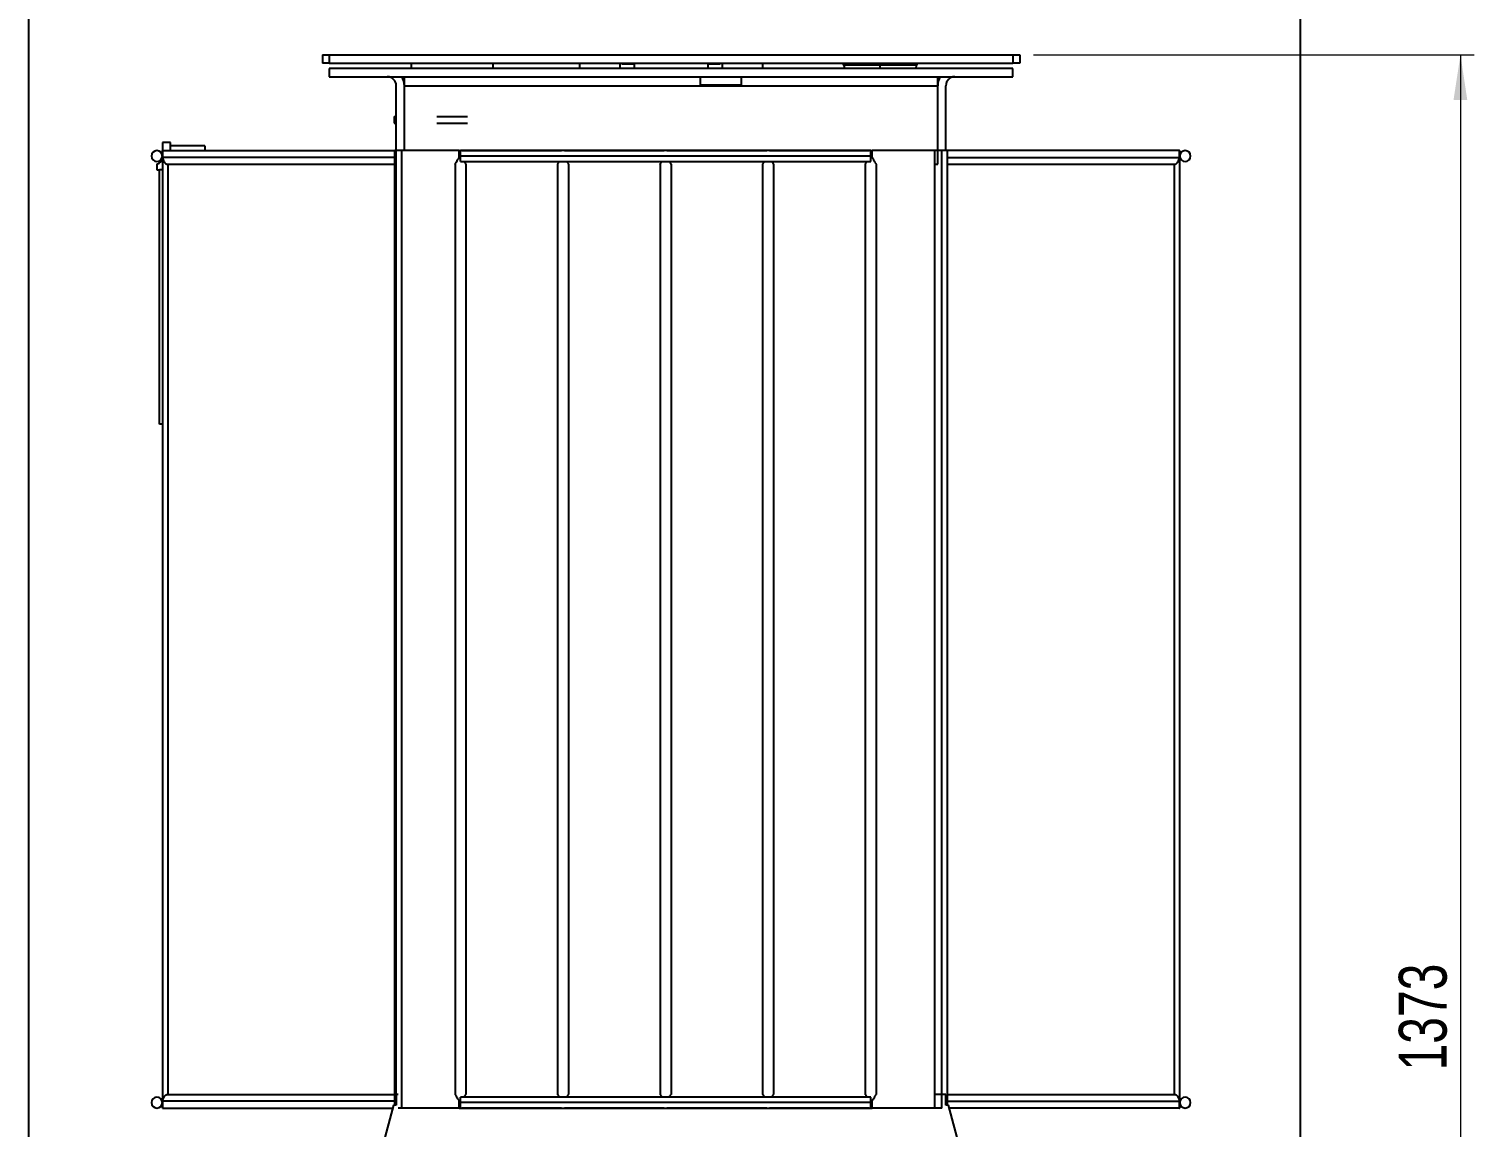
# Model space of a CAD drawing. Header units: millimetres. Extents: x -507 to 594, y -6 to 528.
# Drawn here: x 402.8 to 508.5, y 267.4 to 347.7 of the extents above; entities that cross this region are included whole.
import ezdxf

# ---------------------------------------------------------------- set-up
doc = ezdxf.new("R2010")
doc.units = ezdxf.units.MM
doc.layers.add('FORMAT', color=7, linetype='Continuous')
doc.styles.add('SLDTEXTSTYLE2', font='TXT', dxfattribs={"width": 0.75})
doc.dimstyles.new('SLDDIMSTYLE0', dxfattribs={"dimtxt": 3.5, "dimasz": 3.302, "dimexe": 0, "dimexo": 0.0625, "dimgap": 0.875, "dimtad": 1, "dimdec": 0, "dimlfac": 10, "dimrnd": 1e-09, "dimzin": 12, "dimdsep": 46, "dimtxsty": 'SLDTEXTSTYLE2', "dimsah": 1, "dimcen": 0.09, "dimadec": 0, "dimazin": 3, "dimtfac": 1, "dimtdec": 0, "dimtofl": 0, "dimtmove": 0, "dimatfit": 3, "dimfxl": 0, "dimfrac": 2, "dimtolj": 1, "dimtzin": 12, "dimarcsym": 0})

# ---------------------------------------------------------------- blocks, each defined once
blk = doc.blocks.new('_D_6')
at = {"layer": 'FORMAT'}
for p, q in [((402.85, 250.82), (402.85, 380.8)), ((495.85, 250.82), (495.85, 380.8)), ((402.85, 379.8), (495.85, 379.8))]:
    blk.add_line(p, q, dxfattribs=at)
for points in [[(402.85, 379.8), (406.15, 379.29), (406.15, 380.31)], [(495.85, 379.8), (492.54, 380.31), (492.54, 379.29)]]:
    blk.add_solid(points, dxfattribs=at)
at = {"layer": 'FORMAT', "char_height": 3.5, "attachment_point": 1, "style": 'SLDTEXTSTYLE2'}
for s, insert in [('930', (445.47, 389.87)), ('extérieur bac / external tank', (417.19, 384.31))]:
    blk.add_mtext(s, dxfattribs=dict(at, insert=insert))
blk = doc.blocks.new('_D_7')
at = {"color": 7, "linetype": 'Continuous', "lineweight": 0}
for p, q in [((476.31, 345.8), (508.54, 345.8)), ((507.54, 345.8), (507.54, 208.52)), ((492.45, 208.52), (508.54, 208.52))]:
    blk.add_line(p, q, dxfattribs=at)
at = {"color": 7, "linetype": 'Continuous', "lineweight": 18}
for points in [[(507.54, 345.8), (507.03, 342.5), (508.04, 342.5)], [(507.54, 208.52), (508.04, 211.82), (507.03, 211.82)]]:
    blk.add_solid(points, dxfattribs=at)
at = {"color": 7, "linetype": 'Continuous', "lineweight": 18, "insert": (503.03, 271.55), "char_height": 3.5, "attachment_point": 1, "rotation": 90, "style": 'SLDTEXTSTYLE2'}
blk.add_mtext('1373', dxfattribs=at)

msp = doc.modelspace()

# ---------------------------------------------------------------- linework, layer by layer
at = {"color": 7, "linetype": 'Continuous', "lineweight": 25}
for p, q in [((424.3082, 345.8025), (424.3082, 345.2025)), ((424.3082, 345.8025), (424.8082, 345.8025)), ((424.8082, 345.8025), (424.8082, 345.2025)), ((424.8082, 345.8025), (474.8082, 345.8025)), ((474.8082, 345.8025), (474.8082, 345.2025)), ((474.8082, 345.8025), (475.3082, 345.8025)), ((475.3082, 345.8025), (475.3082, 345.2025)), ((424.8082, 345.2025), (424.3082, 345.2025)), ((424.8082, 345.2025), (474.8082, 345.2025)), ((474.8082, 344.8025), (424.8082, 344.8025)), ((424.8082, 344.8025), (424.8082, 344.2025)), ((430.8082, 345.2025), (430.8082, 344.8025)), ((436.8082, 344.8025), (436.8082, 345.2025)), ((443.1082, 345.2025), (443.1082, 344.8025)), ((446.2069, 345.2025), (446.2069, 345.1525)), ((446.2069, 345.2025), (446.2069, 345.1525)), ((446.2069, 345.1525), (447.0976, 345.1525)), ((446.7016, 345.2025), (446.7016, 345.1525)), ((447.0976, 345.2025), (447.0976, 345.1525)), ((447.1082, 345.2025), (447.1082, 344.8025)), ((452.5082, 345.2025), (452.5082, 344.8025)), ((452.5187, 345.2025), (452.5187, 345.1525)), ((452.5187, 345.1525), (453.4094, 345.1525)), ((452.9147, 345.2025), (452.9147, 345.1525)), ((452.9147, 345.2025), (452.9147, 345.1525)), ((453.4094, 345.2025), (453.4094, 345.1525)), ((456.5082, 345.2025), (456.5082, 344.8025)), ((462.4477, 345.0488), (462.4861, 344.8025)), ((465.1681, 345.0488), (465.1082, 345.0488)), ((467.7302, 344.8025), (467.7686, 345.0488)), ((475.3082, 345.2025), (474.8082, 345.2025)), ((474.8082, 344.2025), (474.8082, 344.8025)), ((424.8082, 344.2025), (474.8082, 344.2025)), ((429.7082, 338.8025), (429.7082, 343.5525)), ((430.3082, 343.5525), (430.3082, 344.2025)), ((430.3082, 343.5525), (469.3082, 343.5525)), ((430.3082, 338.8025), (430.3082, 343.5525)), ((451.9582, 343.6025), (451.9582, 344.2025)), ((451.9582, 343.6025), (454.9582, 343.6025)), ((454.9582, 343.6025), (454.9582, 344.2025)), ((469.3082, 343.5525), (469.3082, 344.2025)), ((469.3082, 337.8025), (469.3082, 343.5525)), ((469.9082, 338.8025), (469.9082, 343.5525)), ((429.5582, 341.3025), (429.5582, 340.8025)), ((429.5582, 341.3025), (429.7082, 341.3025)), ((429.5582, 340.8025), (429.7082, 340.8025)), ((432.689, 341.3025), (433.8082, 341.3025)), ((432.689, 340.8025), (434.9273, 340.8025)), ((433.8082, 341.3025), (434.9273, 341.3025)), ((412.6082, 339.4025), (412.6082, 338.8025)), ((413.2082, 339.4025), (412.6082, 339.4025)), ((413.2082, 338.8025), (413.2082, 339.4025)), ((412.6082, 338.8025), (412.6082, 268.8025)), ((412.6082, 338.8025), (412.6209, 338.8025)), ((412.6209, 338.3025), (412.6209, 338.8025)), ((412.6209, 338.8025), (429.6082, 338.8025)), ((429.6082, 338.3025), (412.6209, 338.3025)), ((415.7082, 339.1525), (413.2082, 339.1525)), ((415.7082, 339.1525), (415.7082, 338.8025)), ((429.7082, 338.8025), (429.6082, 338.8025)), ((429.6082, 269.0025), (429.6082, 338.8025)), ((429.7082, 269.8025), (429.7082, 338.8025)), ((430.1082, 338.8025), (429.7082, 338.8025)), ((430.1082, 268.8025), (430.1082, 338.8025)), ((434.3082, 338.8025), (430.1082, 338.8025)), ((434.3082, 338.3025), (434.3082, 338.8025)), ((434.3082, 338.8025), (434.4082, 338.8025)), ((464.4082, 338.8025), (434.4082, 338.8025)), ((434.4082, 338.4025), (434.4082, 338.8025)), ((464.4082, 338.4025), (434.4082, 338.4025)), ((434.4082, 338.0025), (434.4082, 338.4025)), ((434.5082, 338.8025), (441.8082, 338.8025)), ((442.0082, 338.8025), (449.3082, 338.8025)), ((449.5082, 338.8025), (456.8082, 338.8025)), ((457.0082, 338.8025), (464.3082, 338.8025)), ((464.4082, 338.4025), (464.4082, 338.8025)), ((464.4082, 338.8025), (464.5082, 338.8025)), ((464.4082, 338.0025), (464.4082, 338.4025)), ((464.5082, 338.3025), (464.5082, 338.8025)), ((469.1082, 338.8025), (464.5082, 338.8025)), ((469.6082, 338.8025), (469.1082, 338.8025)), ((469.1082, 268.8025), (469.1082, 338.8025)), ((469.6082, 268.8025), (469.6082, 338.8025)), ((470.0082, 338.8025), (469.6082, 338.8025)), ((470.0082, 338.8025), (470.0082, 269.0025)), ((486.9955, 338.8025), (470.0082, 338.8025)), ((470.0082, 338.3025), (486.9955, 338.3025)), ((486.9955, 338.3025), (486.9955, 338.8025)), ((486.9955, 338.8025), (487.0082, 338.8025)), ((487.0082, 268.8025), (487.0082, 338.8025)), ((412.2082, 337.8126), (412.2082, 337.4025)), ((412.2082, 337.4025), (412.4082, 337.4025)), ((412.4082, 318.8025), (412.4082, 337.4025)), ((412.6082, 337.4025), (412.4082, 337.4025)), ((413.0082, 337.8025), (413.0082, 269.8025)), ((413.0082, 337.8025), (429.6082, 337.8025)), ((434.0082, 337.8025), (434.0082, 269.8025)), ((434.4082, 338.0025), (464.4082, 338.0025)), ((434.8082, 337.8025), (434.8082, 269.8025)), ((441.5082, 337.8025), (441.5082, 269.8025)), ((442.3082, 337.8025), (442.3082, 269.8025)), ((449.0082, 337.8025), (449.0082, 269.8025)), ((449.8082, 337.8025), (449.8082, 269.8025)), ((456.5082, 337.8025), (456.5082, 269.8025)), ((457.3082, 337.8025), (457.3082, 269.8025)), ((464.0082, 337.8025), (464.0082, 269.8025)), ((464.8082, 337.8025), (464.8082, 269.8025)), ((469.1082, 337.8025), (469.3082, 337.8025)), ((470.0082, 337.8025), (486.6082, 337.8025)), ((486.6082, 337.8025), (486.6082, 269.8025)), ((412.6082, 318.8025), (412.4082, 318.8025)), ((413.0082, 269.8025), (429.6082, 269.8025)), ((429.7082, 269.8025), (429.7082, 269.0025)), ((429.8436, 269.8025), (429.7082, 269.8025)), ((464.4082, 269.6025), (434.4082, 269.6025)), ((434.4082, 269.2025), (434.4082, 269.6025)), ((464.4082, 269.2025), (464.4082, 269.6025)), ((469.9082, 269.8025), (469.1082, 269.8025)), ((469.9082, 269.0025), (469.9082, 269.8025)), ((470.0082, 269.8025), (486.6082, 269.8025)), ((412.6082, 268.8025), (412.6209, 268.8025)), ((429.6082, 269.3025), (412.6209, 269.3025)), ((412.6209, 268.8025), (412.6209, 269.3025)), ((412.6209, 268.8025), (429.4548, 268.8025)), ((429.5082, 269.0025), (428.7082, 266.0025)), ((429.7082, 269.0025), (429.5082, 269.0025)), ((430.1082, 268.8025), (429.8436, 268.8025)), ((434.3082, 268.8025), (430.1082, 268.8025)), ((434.3082, 268.8025), (434.3082, 269.3025)), ((434.3082, 268.8025), (434.4082, 268.8025)), ((464.4082, 269.2025), (434.4082, 269.2025)), ((434.4082, 268.8025), (434.4082, 269.2025)), ((434.4082, 268.8025), (464.4082, 268.8025)), ((441.8082, 268.8025), (434.5082, 268.8025)), ((449.3082, 268.8025), (442.0082, 268.8025)), ((456.8082, 268.8025), (449.5082, 268.8025)), ((464.3082, 268.8025), (457.0082, 268.8025)), ((464.4082, 268.8025), (464.4082, 269.2025)), ((464.4082, 268.8025), (464.5082, 268.8025)), ((464.5082, 268.8025), (464.5082, 269.3025)), ((469.1082, 268.8025), (464.5082, 268.8025)), ((469.6082, 268.8025), (469.1082, 268.8025)), ((470.1082, 269.0025), (469.9082, 269.0025)), ((470.0082, 269.3025), (486.9955, 269.3025)), ((470.9082, 266.0025), (470.1082, 269.0025)), ((486.9955, 268.8025), (470.1615, 268.8025)), ((486.9955, 268.8025), (486.9955, 269.3025)), ((486.9955, 268.8025), (487.0082, 268.8025))]:
    msp.add_line(p, q, dxfattribs=at)
at = {"color": 8, "linetype": 'Continuous', "lineweight": 25}
for p, q in [((446.0582, 345.2025), (446.0582, 344.8025)), ((453.5582, 345.2025), (453.5582, 344.8025)), ((465.1082, 345.0488), (462.4477, 345.0488)), ((465.1082, 345.2025), (465.1082, 345.0488)), ((465.1082, 344.8025), (465.1082, 345.0488)), ((467.7686, 345.0488), (465.1681, 345.0488))]:
    msp.add_line(p, q, dxfattribs=at)
at = {"color": 7, "linetype": 'Continuous', "lineweight": 25}
for centre, radius, start, end in [((462.1513, 345.0025), 0.3, 8.864589, 41.810315), ((468.065, 345.0025), 0.3, 138.189685, 171.135411), ((429.0582, 343.5525), 0.65, 0, 90), ((429.0582, 343.5525), 1.25, 0, 31.332251), ((470.5582, 343.5525), 1.25, 148.667749, 180), ((470.5582, 343.5525), 0.65, 90, 180), ((412.2082, 338.4025), 0.4, 0, 180), ((412.2082, 338.4025), 0.4, 180, 0), ((412.1082, 338.3025), 0.5, 281.536959, 0), ((487.4082, 338.4025), 0.4, 0, 180), ((487.4082, 338.4025), 0.4, 180, 0), ((412.2082, 269.2025), 0.4, 0, 180), ((487.4082, 269.2025), 0.4, 0, 180), ((412.2082, 269.2025), 0.4, 180, 0), ((487.4082, 269.2025), 0.4, 180, 0)]:
    msp.add_arc(centre, radius, start, end, dxfattribs=at)
at = {"color": 8, "linetype": 'Continuous', "lineweight": 25}
msp.add_arc((474.4, 345.0272), 9.232, 178.911633, 179.866031, dxfattribs=at)
at = {"color": 7, "linetype": 'Continuous', "lineweight": 25}
for points, knots in [([(412.6209, 338.3025), (412.633, 338.2432), (412.656, 338.1308), (412.7189, 338.0002), (412.7842, 337.9132), (412.845, 337.857), (412.9187, 337.8121), (412.9794, 337.8056), (413.0082, 337.8025)], [0, 0, 0, 0, 0.2798083, 0.52964097, 0.65088187, 0.75907368, 0.88597328, 1, 1, 1, 1]), ([(434.0082, 337.8025), (434.0099, 337.8055), (434.0126, 337.8099), (434.0279, 337.8355), (434.0463, 337.8661), (434.0746, 337.9133), (434.1267, 338.0001), (434.2051, 338.1308), (434.2725, 338.2432), (434.3082, 338.3025)], [0, 0, 0, 0, 0.11394786, 0.17503011, 0.24123746, 0.34930555, 0.47057629, 0.72030648, 1, 1, 1, 1]), ([(464.5082, 338.3025), (464.5438, 338.2432), (464.6112, 338.1308), (464.6895, 338.0002), (464.7418, 337.9132), (464.7755, 337.857), (464.8024, 337.8121), (464.8063, 337.8056), (464.8082, 337.8025)], [0, 0, 0, 0, 0.2798083, 0.52964097, 0.65088187, 0.75907368, 0.88597328, 1, 1, 1, 1]), ([(486.6082, 337.8025), (486.6369, 337.8055), (486.6811, 337.8099), (486.7346, 337.8355), (486.7816, 337.8661), (486.8321, 337.9133), (486.8974, 338.0001), (486.9603, 338.1308), (486.9833, 338.2432), (486.9955, 338.3025)], [0, 0, 0, 0, 0.11394786, 0.17503011, 0.24123746, 0.34930555, 0.47057629, 0.72030648, 1, 1, 1, 1]), ([(434.6882, 338.0025), (434.6932, 337.9941), (434.7128, 337.9615), (434.7416, 337.9135), (434.7755, 337.8569), (434.8024, 337.8121), (434.8063, 337.8056), (434.8082, 337.8025)], [0, 0, 0, 0, 0.081841242, 0.318508115, 0.529702637, 0.777415489, 1, 1, 1, 1]), ([(441.5082, 337.8025), (441.5099, 337.8055), (441.5126, 337.8099), (441.5279, 337.8355), (441.5463, 337.8661), (441.5748, 337.9136), (441.6035, 337.9615), (441.6231, 337.9941), (441.6282, 338.0025)], [0, 0, 0, 0, 0.22234373, 0.34153207, 0.47072088, 0.68159158, 0.91822426, 1, 1, 1, 1]), ([(442.1882, 338.0025), (442.1932, 337.9941), (442.2128, 337.9615), (442.2416, 337.9135), (442.2755, 337.8569), (442.3024, 337.8121), (442.3063, 337.8056), (442.3082, 337.8025)], [0, 0, 0, 0, 0.08184124, 0.31850811, 0.52970264, 0.77741549, 1, 1, 1, 1]), ([(449.0082, 337.8025), (449.0099, 337.8055), (449.0126, 337.8099), (449.0279, 337.8355), (449.0463, 337.8661), (449.0748, 337.9136), (449.1035, 337.9615), (449.1231, 337.9941), (449.1282, 338.0025)], [0, 0, 0, 0, 0.222343728, 0.341532073, 0.470720877, 0.681591576, 0.918224265, 1, 1, 1, 1]), ([(449.6882, 338.0025), (449.6932, 337.9941), (449.7128, 337.9615), (449.7416, 337.9135), (449.7755, 337.8569), (449.8024, 337.8121), (449.8063, 337.8056), (449.8082, 337.8025)], [0, 0, 0, 0, 0.08184124, 0.31850811, 0.52970264, 0.77741549, 1, 1, 1, 1]), ([(456.5082, 337.8025), (456.5099, 337.8055), (456.5126, 337.8099), (456.5279, 337.8355), (456.5463, 337.8661), (456.5748, 337.9136), (456.6035, 337.9615), (456.6231, 337.9941), (456.6282, 338.0025)], [0, 0, 0, 0, 0.22234373, 0.34153207, 0.47072088, 0.68159158, 0.91822426, 1, 1, 1, 1]), ([(457.1882, 338.0025), (457.1932, 337.9941), (457.2128, 337.9615), (457.2416, 337.9135), (457.2755, 337.8569), (457.3024, 337.8121), (457.3063, 337.8056), (457.3082, 337.8025)], [0, 0, 0, 0, 0.08184124, 0.31850811, 0.52970264, 0.77741549, 1, 1, 1, 1]), ([(464.0082, 337.8025), (464.0099, 337.8055), (464.0126, 337.8099), (464.0279, 337.8355), (464.0463, 337.8661), (464.0748, 337.9136), (464.1035, 337.9615), (464.1231, 337.9941), (464.1282, 338.0025)], [0, 0, 0, 0, 0.22234373, 0.34153207, 0.47072088, 0.68159158, 0.91822426, 1, 1, 1, 1]), ([(412.6209, 269.3025), (412.633, 269.3619), (412.6561, 269.4743), (412.719, 269.6053), (412.7846, 269.6922), (412.8454, 269.7485), (412.919, 269.7927), (412.9797, 269.7994), (413.0082, 269.8025)], [0, 0, 0, 0, 0.27984187, 0.5297045, 0.65291727, 0.75915228, 0.8868169, 1, 1, 1, 1]), ([(434.0082, 269.8025), (434.0099, 269.7995), (434.0127, 269.7949), (434.0279, 269.7696), (434.0461, 269.7393), (434.0744, 269.692), (434.1265, 269.6054), (434.2051, 269.4742), (434.2725, 269.3619), (434.3082, 269.3025)], [0, 0, 0, 0, 0.11312781, 0.17469539, 0.24116944, 0.34733992, 0.47052001, 0.72027674, 1, 1, 1, 1]), ([(434.6882, 269.6025), (434.6932, 269.6109), (434.713, 269.644), (434.7418, 269.6919), (434.7758, 269.7486), (434.8023, 269.7927), (434.8063, 269.7994), (434.8082, 269.8025)], [0, 0, 0, 0, 0.08186041, 0.3224039, 0.52980238, 0.77903703, 1, 1, 1, 1]), ([(441.5082, 269.8025), (441.5099, 269.7995), (441.5127, 269.7949), (441.5279, 269.7696), (441.5461, 269.7393), (441.5746, 269.6917), (441.6033, 269.644), (441.6231, 269.6109), (441.6282, 269.6025)], [0, 0, 0, 0, 0.22076592, 0.34091342, 0.47063575, 0.67782462, 0.9182073, 1, 1, 1, 1]), ([(442.1882, 269.6025), (442.1932, 269.6109), (442.213, 269.644), (442.2418, 269.6919), (442.2758, 269.7486), (442.3023, 269.7927), (442.3063, 269.7994), (442.3082, 269.8025)], [0, 0, 0, 0, 0.081860409, 0.322403902, 0.529802376, 0.779037033, 1, 1, 1, 1]), ([(449.0082, 269.8025), (449.0099, 269.7995), (449.0127, 269.7949), (449.0279, 269.7696), (449.0461, 269.7393), (449.0746, 269.6917), (449.1033, 269.644), (449.1231, 269.6109), (449.1282, 269.6025)], [0, 0, 0, 0, 0.22076592, 0.34091342, 0.47063575, 0.67782462, 0.9182073, 1, 1, 1, 1]), ([(449.6882, 269.6025), (449.6932, 269.6109), (449.713, 269.644), (449.7418, 269.6919), (449.7758, 269.7486), (449.8023, 269.7927), (449.8063, 269.7994), (449.8082, 269.8025)], [0, 0, 0, 0, 0.08186041, 0.3224039, 0.52980238, 0.77903703, 1, 1, 1, 1]), ([(456.5082, 269.8025), (456.5099, 269.7995), (456.5127, 269.7949), (456.5279, 269.7696), (456.5461, 269.7393), (456.5746, 269.6917), (456.6033, 269.644), (456.6231, 269.6109), (456.6282, 269.6025)], [0, 0, 0, 0, 0.22076592, 0.34091342, 0.47063575, 0.67782462, 0.9182073, 1, 1, 1, 1]), ([(457.1882, 269.6025), (457.1932, 269.6109), (457.213, 269.644), (457.2418, 269.6919), (457.2758, 269.7486), (457.3023, 269.7927), (457.3063, 269.7994), (457.3082, 269.8025)], [0, 0, 0, 0, 0.08186041, 0.3224039, 0.52980238, 0.77903703, 1, 1, 1, 1]), ([(464.0082, 269.8025), (464.0099, 269.7995), (464.0127, 269.7949), (464.0279, 269.7696), (464.0461, 269.7393), (464.0746, 269.6917), (464.1033, 269.644), (464.1231, 269.6109), (464.1282, 269.6025)], [0, 0, 0, 0, 0.220765924, 0.340913421, 0.470635752, 0.677824622, 0.9182073, 1, 1, 1, 1]), ([(464.5082, 269.3025), (464.5438, 269.3619), (464.6112, 269.4743), (464.6898, 269.6053), (464.742, 269.6922), (464.7757, 269.7485), (464.8023, 269.7927), (464.8063, 269.7994), (464.8082, 269.8025)], [0, 0, 0, 0, 0.27984187, 0.5297045, 0.65291727, 0.75915228, 0.8868169, 1, 1, 1, 1]), ([(486.6082, 269.8025), (486.6367, 269.7995), (486.6807, 269.7949), (486.7343, 269.7696), (486.7812, 269.7393), (486.8317, 269.692), (486.8973, 269.6054), (486.9603, 269.4742), (486.9833, 269.3619), (486.9955, 269.3025)], [0, 0, 0, 0, 0.11312781, 0.17469539, 0.24116944, 0.34733992, 0.47052001, 0.72027674, 1, 1, 1, 1])]:
    msp.add_open_spline(points, degree=3, knots=knots, dxfattribs=at)

# ---------------------------------------------------------------- dimensions: what is measured, and where the dimension line sits
at = {"color": 7, "linetype": 'Continuous', "lineweight": 18}
dim = msp.add_linear_dim(base=(507.5369, 208.5175), p1=(475.3082, 345.8025), p2=(491.4468, 208.5175), angle=90, dimstyle='SLDDIMSTYLE0', dxfattribs=at)
dim.commit()
dim.dimension.update_dxf_attribs({"geometry": '_D_7', "text_midpoint": (507.5369, 276.7178), "dimtype": 160})
at = {"layer": 'FORMAT'}
dim = msp.add_linear_dim(base=(495.8468, 379.8025), p1=(402.8468, 249.8175), p2=(495.8468, 249.8175), text='<>\\Pextérieur bac / external tank', dimstyle='SLDDIMSTYLE0', dxfattribs=at)
dim.commit()
dim.dimension.update_dxf_attribs({"geometry": '_D_6', "text_midpoint": (449.3468, 379.8025), "dimtype": 160})

doc.saveas('drawing.dxf')
